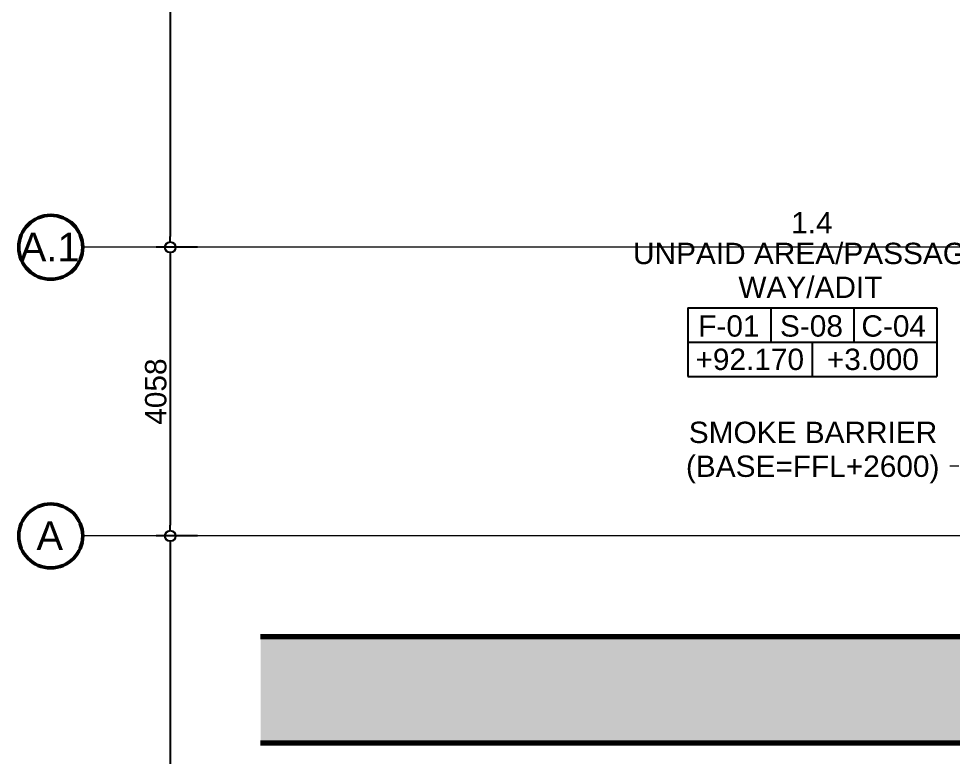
# Model space of a CAD drawing. Header units: millimetres. Extents: x -678720 to -601931, y -306 to 39239.
# Drawn here: x -678285 to -665146, y 9081 to 19466 of the extents above; entities that cross this region are included whole.
import ezdxf

# ---------------------------------------------------------------- set-up
doc = ezdxf.new("R2010")
doc.units = ezdxf.units.MM
doc.linetypes.add('DPA_Grid _ Level 100', pattern=[10, 5.5, -1.6, 1.3, -1.6])
for name, color, linetype, lineweight in [('A-ANNO-DIMS', 1, 'Continuous', 9), ('A-ROOM-IDEN', 3, 'Continuous', 25), ('A-ROOM-LINE', 3, 'Continuous', 25), ('A-WALL', 5, 'Continuous', 35), ('A-WALL-PATT', 1, 'Continuous', 35), ('G-ANNO-TEXT', 3, 'Continuous', 9), ('S-GRID', 251, 'Continuous', 9), ('S-GRID-IDEN', 3, 'Continuous', 50)]:
    doc.layers.add(name, color=color, linetype=linetype, lineweight=lineweight)
doc.styles.add('Arial', font='arial.ttf', dxfattribs={"height": 400})
doc.styles.add('Arial_2', font='arial.ttf', dxfattribs={"height": 300})
doc.dimstyles.new('DPA-DIM-3_0_C-C', dxfattribs={"dimscale": 304.8, "dimtxt": 306.07782, "dimasz": 0.492126, "dimexe": 0.656168, "dimexo": 0.0625, "dimgap": 0.164042, "dimtad": 1, "dimdec": 0, "dimzin": 0, "dimdsep": 46, "dimtxsty": 'Arial_2', "dimblk1": 'DOTBLANK', "dimblk2": 'DOTBLANK', "dimsah": 1, "dimcen": 0.09, "dimdle": 0.656168, "dimadec": 8, "dimazin": 0, "dimtfac": 1, "dimtdec": 4, "dimtix": 1, "dimtmove": 0, "dimatfit": 3, "dimfxl": 1.312336, "dimfxlon": 1, "dimtvp": 1, "dimtolj": 1, "dimtzin": 0, "dimarcsym": 2})

# ---------------------------------------------------------------- blocks, each defined once
blk = doc.blocks.new('DPA_Room Tag Box _Longer_ - Standard-4486008-4234-01 ENLARGED MULTI-PURPOSE LEVEL - REFLECTED CEILING PLAN - SHEET 5')
at = {"layer": 'A-ROOM-LINE'}
for p, q in [((-17.5, -2.98), (-17.5, -12.65)), ((-17.5, -2.98), (17.5, -2.98)), ((-5.83, -2.98), (-5.83, -7.81)), ((5.83, -2.98), (5.83, -7.81)), ((17.5, -2.98), (17.5, -12.65)), ((-17.5, -7.81), (17.5, -7.81)), ((0, -7.81), (0, -12.65)), ((-17.5, -12.65), (17.5, -12.65))]:
    blk.add_line(p, q, dxfattribs=at)
blk = doc.blocks.new('Grid - 100 Scale-2291345-4234-01 ENLARGED MULTI-PURPOSE LEVEL - REFLECTED CEILING PLAN - SHEET 5')
at = {"layer": 'S-GRID-IDEN'}
blk.add_circle((0, 0), 4.5, dxfattribs=at)
blk = doc.blocks.new('_DotBlank')
at = {"color": 0, "linetype": 'ByBlock', "lineweight": -2}
blk.add_line((-0.5, 0), (-1, 0), dxfattribs=at)
blk.add_circle((0, 0), 0.5, dxfattribs=at)
blk = doc.blocks.new('*D1620')
at = {"layer": 'A-ANNO-DIMS', "color": 0, "lineweight": -2, "transparency": 16777216}
for p, q in [((-42756, 27110), (-43337, 27110)), ((-43137, 26960), (-43137, 7123)), ((-42756, 6973), (-43337, 6973))]:
    blk.add_line(p, q, dxfattribs=at)
at = {"layer": 'Defpoints', "color": 0, "transparency": 16777216}
for p in [(-42737, 27110), (-43137, 6973), (-42737, 6973)]:
    blk.add_point(p, dxfattribs=at)
at = {"layer": 'A-ANNO-DIMS', "color": 0, "lineweight": -2, "transparency": 16777216, "xscale": 150, "yscale": 150, "zscale": 150}
for p, rotation in [((-43137, 27110), 90), ((-43137, 6973), 270)]:
    blk.add_blockref('_DotBlank', p, dxfattribs=dict(at, rotation=rotation))
at = {"layer": 'A-ANNO-DIMS', "color": 0, "transparency": 16777216, "insert": (-43340, 17041), "char_height": 300, "width": 1384.41, "attachment_point": 5, "rotation": 90, "style": 'Arial_2'}
blk.add_mtext('\\A1;20137', dxfattribs=at)
blk = doc.blocks.new('*D1621')
at = {"layer": 'A-ANNO-DIMS', "color": 0, "lineweight": -2, "transparency": 16777216}
for p, q in [((-42756, 6973), (-43337, 6973)), ((-43137, 6823), (-43137, 3065)), ((-42756, 2915), (-43337, 2915))]:
    blk.add_line(p, q, dxfattribs=at)
at = {"layer": 'Defpoints', "color": 0, "transparency": 16777216}
for p in [(-42737, 6973), (-43137, 2915), (-42737, 2915)]:
    blk.add_point(p, dxfattribs=at)
at = {"layer": 'A-ANNO-DIMS', "color": 0, "lineweight": -2, "transparency": 16777216, "xscale": 150, "yscale": 150, "zscale": 150}
for p, rotation in [((-43137, 6973), 90), ((-43137, 2915), 270)]:
    blk.add_blockref('_DotBlank', p, dxfattribs=dict(at, rotation=rotation))
at = {"layer": 'A-ANNO-DIMS', "color": 0, "transparency": 16777216, "insert": (-43340, 4944), "char_height": 300, "width": 1107.53, "attachment_point": 5, "rotation": 90, "style": 'Arial_2'}
blk.add_mtext('\\A1;4058', dxfattribs=at)
blk = doc.blocks.new('*D1622')
at = {"layer": 'A-ANNO-DIMS', "color": 0, "lineweight": -2, "transparency": 16777216}
for p, q in [((-42756, 2915), (-43337, 2915)), ((-43137, 2765), (-43137, -5550)), ((-42756, -5700), (-43337, -5700))]:
    blk.add_line(p, q, dxfattribs=at)
at = {"layer": 'Defpoints', "color": 0, "transparency": 16777216}
for p in [(-42737, 2915), (-43137, -5700), (-42737, -5700)]:
    blk.add_point(p, dxfattribs=at)
at = {"layer": 'A-ANNO-DIMS', "color": 0, "lineweight": -2, "transparency": 16777216, "xscale": 150, "yscale": 150, "zscale": 150}
for p, rotation in [((-43137, 2915), 90), ((-43137, -5700), 270)]:
    blk.add_blockref('_DotBlank', p, dxfattribs=dict(at, rotation=rotation))
at = {"layer": 'A-ANNO-DIMS', "color": 0, "transparency": 16777216, "insert": (-43340, -1392), "char_height": 300, "width": 1107.53, "attachment_point": 5, "rotation": 90, "style": 'Arial_2'}
blk.add_mtext('\\A1;8615', dxfattribs=at)
blk = doc.blocks.new('*U1546')
at = {"layer": 'S-GRID-IDEN', "xscale": 99.99999999999993, "yscale": 99.99999999999993, "zscale": 99.99999999999993, "rotation": 89.9999999999998}
for p in [(-44817.8, 6973), (-44817.8, 2915)]:
    blk.add_blockref('Grid - 100 Scale-2291345-4234-01 ENLARGED MULTI-PURPOSE LEVEL - REFLECTED CEILING PLAN - SHEET 5', p, dxfattribs=at)
at = {"layer": 'S-GRID-IDEN', "lineweight": 9, "char_height": 400, "attachment_point": 1, "style": 'Arial'}
for s, insert, width in [('A.1', (-45252, 7176.9), 1026.16), ('A', (-45017.5, 3118.9), 456.962)]:
    blk.add_mtext(s, dxfattribs=dict(at, insert=insert, width=width))
at = {"layer": 'A-ANNO-DIMS'}
for base, p1, p2, override, picture, middle in [((-43136.9, 6973), (-42736.9, 27110), (-42736.9, 6973), {"dimpost": '<>', "dimfxl": 20137.000087}, '*D1620', (-43340.2, 17041.5)), ((-43136.9, 2915), (-42736.9, 6973), (-42736.9, 2915), {"dimpost": '<>', "dimfxl": 4057.997178}, '*D1621', (-43340.1, 4944)), ((-43136.9, -5700), (-42736.9, 2915), (-42736.9, -5700), {"dimpost": '<>', "dimfxl": 8614.999996}, '*D1622', (-43340.1, -1392.5))]:
    dim = blk.add_linear_dim(base=base, p1=p1, p2=p2, angle=90, dimstyle='DPA-DIM-3_0_C-C', override=override, dxfattribs=at)
    dim.commit()
    dim.dimension.update_dxf_attribs({"geometry": picture, "text_midpoint": middle})

msp = doc.modelspace()

# ---------------------------------------------------------------- hatches: boundary and pattern name
at = {"layer": 'A-WALL-PATT', "lineweight": 9}
h = msp.add_hatch(dxfattribs=at)
h.set_pattern_fill('FP_1', color=256, style=0, pattern_type=2)
h.set_pattern_definition([(50, (0, 0), (728.7365, -63.7558), [76.2, -838.2]), (355, (0, 0), (-140.9716, 764.2276), [60.96, -670.56]), (100.451, (60.7, -5.3), (587.77, 700.46675), [64.76, -712.36]), (46.184, (0, 203.2), (1084.3162, -168.171), [114.3, -1257.3]), (96.636, (90.4, 189.2), (949.6099, 989.7098), [97.14, -1068.54]), (351.184, (0, 203.2), (949.6206, 989.7012), [91.44, -1005.84]), (21, (101.6, 152.4), (606.45787, -409.06057), [76.2, -838.2]), (326, (101.6, 152.4), (247.2083, 736.7529), [60.96, -670.56]), (71.451, (152.14, 118.3), (853.66825, 327.6855), [64.76, -712.36]), (37.5, (0, 0), (12.35469, 338.22012), [33.528, -628.904, 33.528, -647.192, -673.1]), (37.5, (0, 0), (12.35469, 338.22012), [-1343.152, 33.528, -639.572]), (7.5, (0, 0), (267.27887, 400.72213), [33.528, -354.584, 33.528, -613.664, -256.54]), (7.5, (0, 0), (267.27887, 400.72213), [-1035.304, 33.528, -223.012]), (327.5, (-226.57, 0), (542.36333, -22.91534), [33.528, -220.472, 33.528, -758.952, -1051.56]), (327.5, (-226.57, 0), (542.36333, -22.91534), [-1046.48, 33.528, -1018.032]), (317.5, (-328.17, 0), (592.51696, 101.7071), [33.528, -296.672, 33.528, -492.76, -746.76]), (317.5, (-328.17, 0), (592.51696, 101.7071), [-856.488, 33.528, -713.232])])
h.paths.add_polyline_path([(-652321, 9279), (-652321, 10779), (-674884, 10779), (-674884, 9279), (-653789, 9279)])

# ---------------------------------------------------------------- linework, layer by layer
at = {"layer": 'A-WALL', "color": 7, "lineweight": 70}
for p, q in [((-674884, 10779), (-652321, 10779)), ((-652321, 9279), (-674884, 9279))]:
    msp.add_line(p, q, dxfattribs=at)
at = {"layer": 'G-ANNO-TEXT', "color": 10}
msp.add_line((-665071, 13174), (-665193, 13174), dxfattribs=at)
at = {"layer": 'S-GRID', "linetype": 'DPA_Grid _ Level 100'}
for p, q in [((-607379, 16252), (-677385, 16252)), ((-607379, 12194), (-677385, 12194))]:
    msp.add_line(p, q, dxfattribs=at)

# ---------------------------------------------------------------- block references
msp.add_blockref('*U1546', (-633017, 9279))
at = {"layer": 'A-ROOM-IDEN', "xscale": 99.99999999999993, "yscale": 99.99999999999993, "zscale": 99.99999999999993}
msp.add_blockref('DPA_Room Tag Box _Longer_ - Standard-4486008-4234-01 ENLARGED MULTI-PURPOSE LEVEL - REFLECTED CEILING PLAN - SHEET 5', (-667129, 15701), dxfattribs=at)

# ---------------------------------------------------------------- texts
at = {"layer": 'A-ROOM-IDEN', "lineweight": 9, "char_height": 300, "attachment_point": 1, "style": 'Arial_2'}
for s, insert, width in [('1.4', (-667426, 16747), 721.52), ('UNPAID AREA/PASSAGE', (-669649, 16316), 6100.84), ('WAY/ADIT', (-668168, 15840), 2517.3), ('F-01', (-668732, 15296), 1058.23), ('S-08', (-667583, 15296), 1090.29), ('C-04', (-666438, 15296), 1114.35), ('+92.170', (-668771, 14827), 1883.97), ('+3.000', (-666924, 14827), 1595.36)]:
    msp.add_mtext(s, dxfattribs=dict(at, insert=insert, width=width))
at = {"layer": 'G-ANNO-TEXT', "color": 7, "char_height": 300, "attachment_point": 1, "style": 'Arial_2'}
for s, insert, width in [('SMOKE BARRIER ', (-668865, 13800), 4433.33), ('(BASE=FFL+2600)', (-668905, 13324), 4377.21)]:
    msp.add_mtext(s, dxfattribs=dict(at, insert=insert, width=width))

doc.saveas('drawing.dxf')
